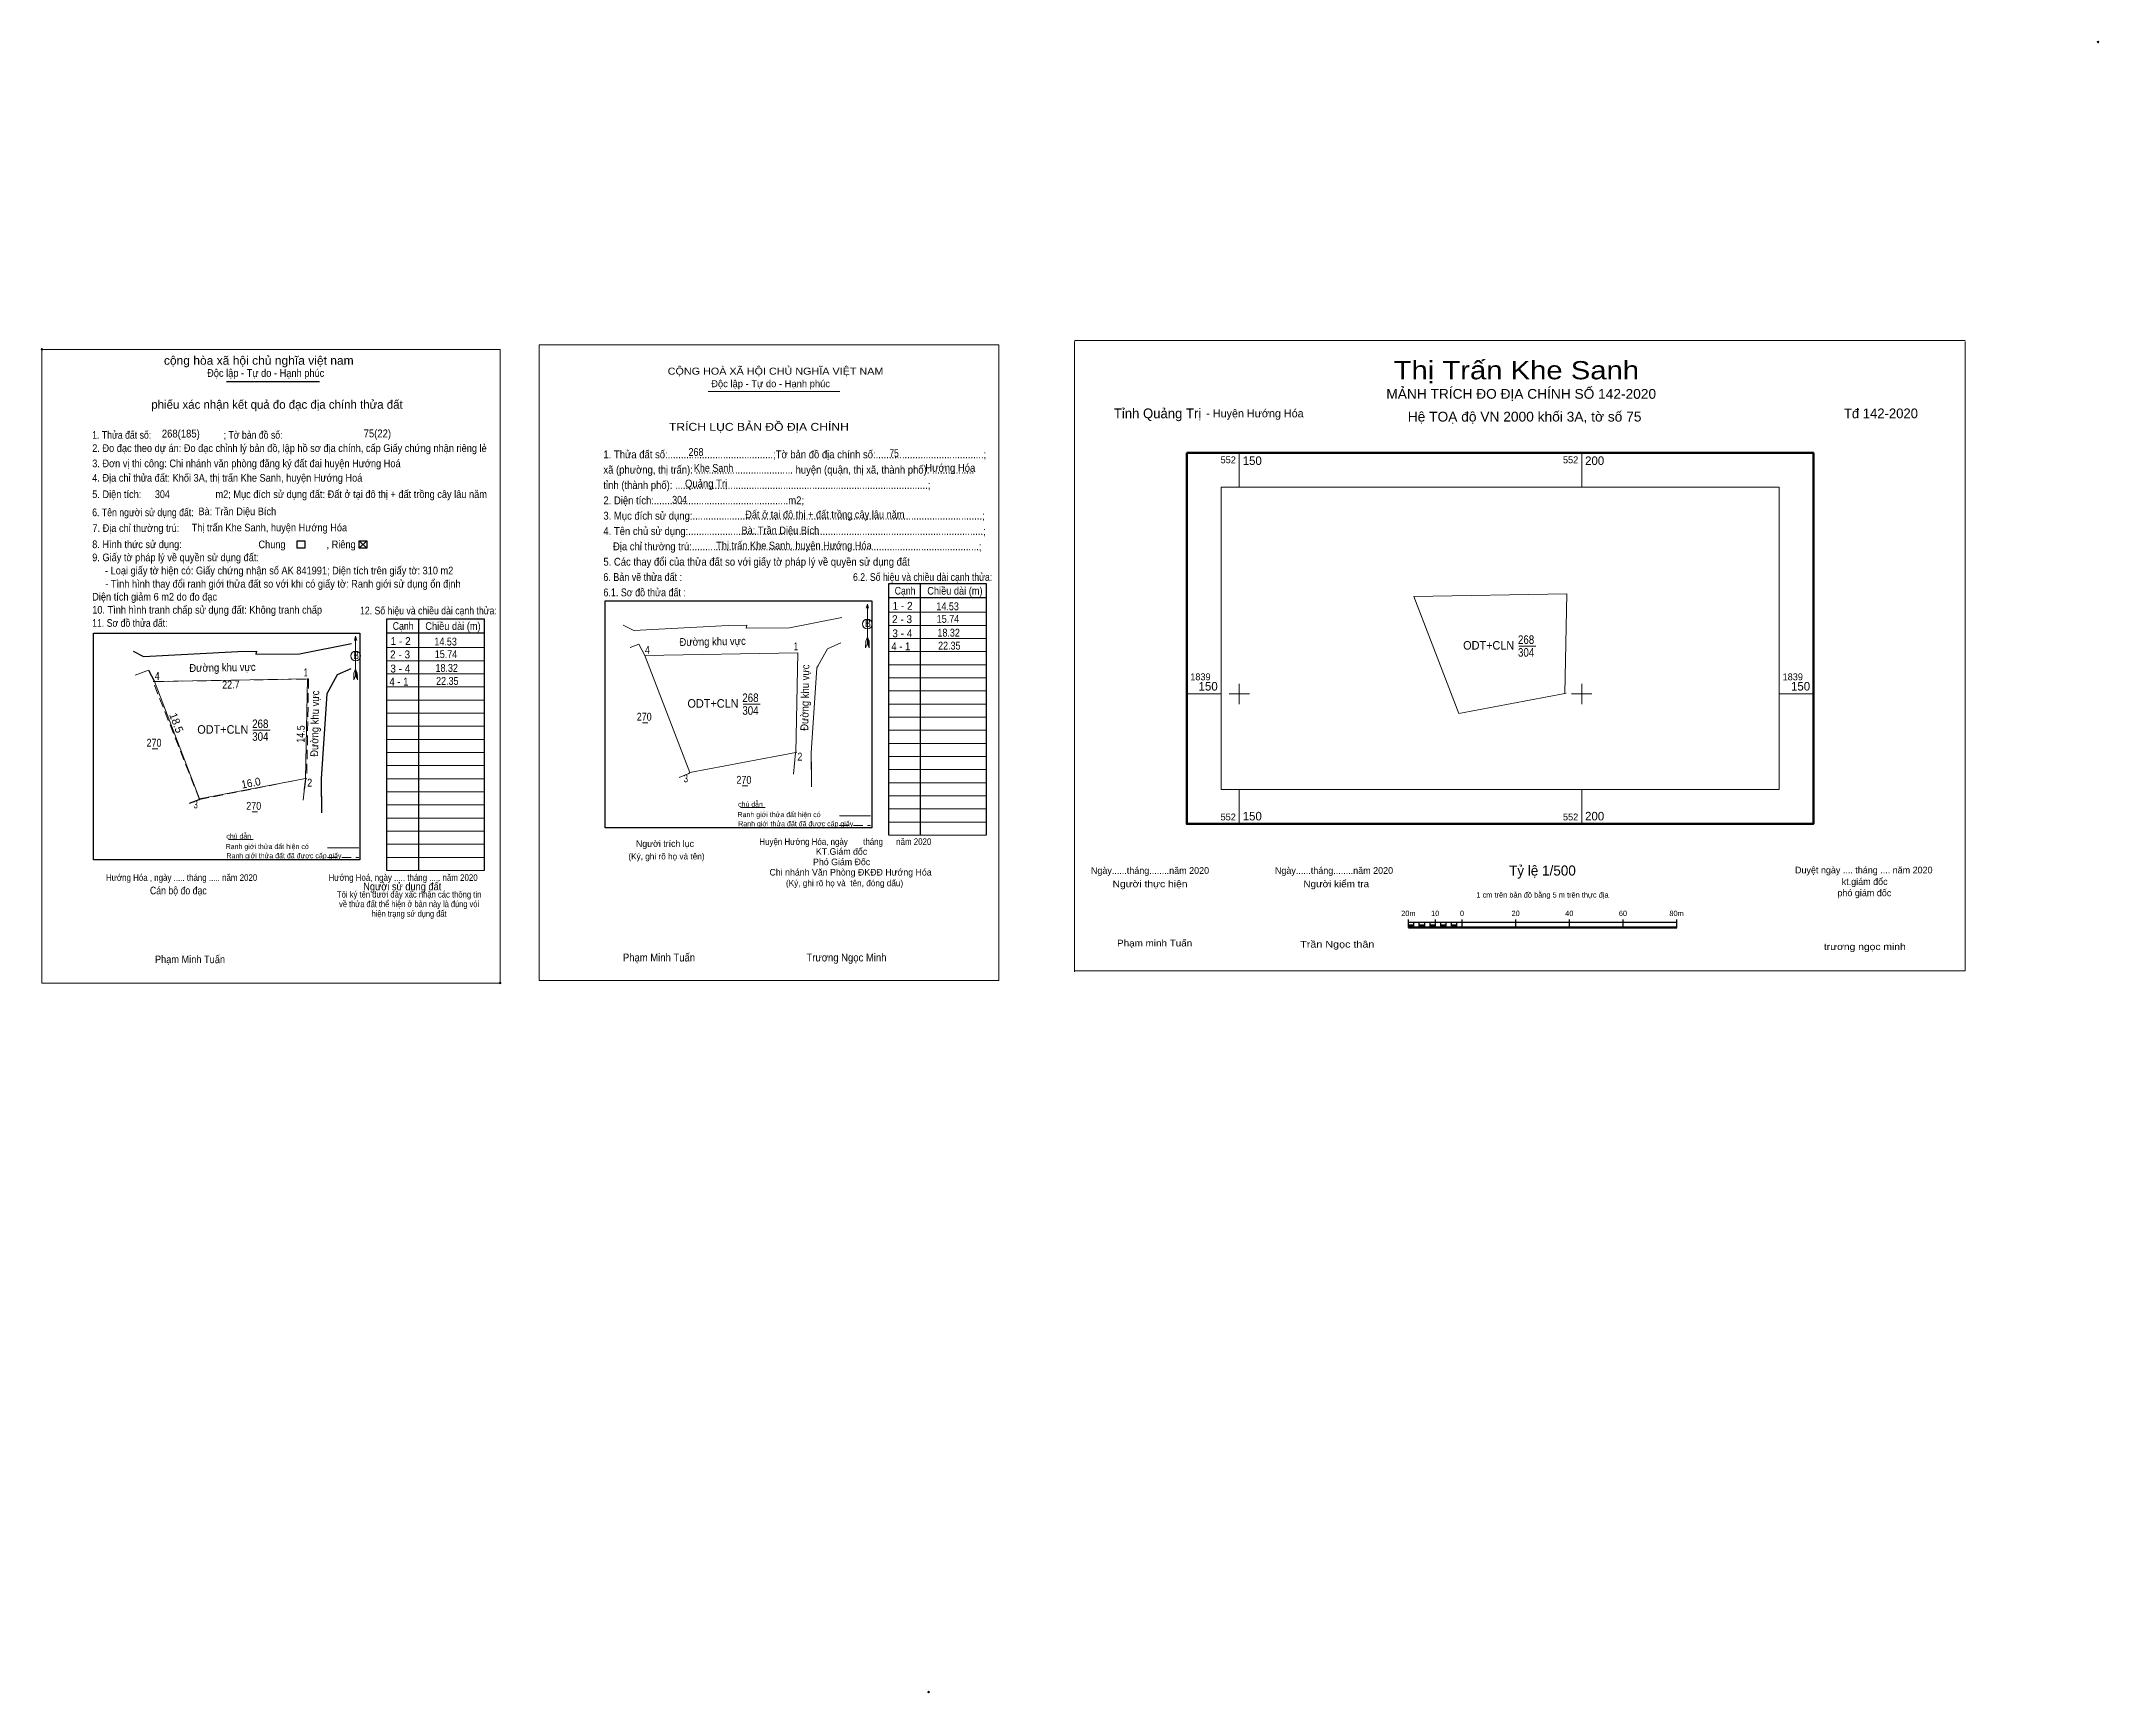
# Model space of a CAD drawing. Header units: metres. Extents: x 551975 to 552276, y 1839004 to 1839245.
import ezdxf
from ezdxf.enums import TextEntityAlignment as Align

# ---------------------------------------------------------------- set-up
doc = ezdxf.new("R2010")
doc.units = ezdxf.units.M
doc.header["$LTSCALE"] = 0.46
doc.header["$PDMODE"] = 32
doc.header["$PDSIZE"] = 0.23
doc.linetypes.add('MEDIUM_DASHED', pattern=[4.5, 3, -1.5])
for name, color, linetype, lineweight in [('1', 7, 'Continuous', 13), ('10', 7, 'Continuous', 13), ('17', 7, 'Continuous', 13), ('2', 7, 'Continuous', 25), ('23', 7, 'Continuous', 13), ('30', 7, 'Continuous', 13), ('50', 7, 'Continuous', 25), ('6', 7, 'Continuous', 13), ('63', 7, 'Continuous', 13), ('9', 7, 'Continuous', 13)]:
    doc.layers.add(name, color=color, linetype=linetype, lineweight=lineweight)
for name, color, linetype in [('13', 7, 'Continuous'), ('36', 7, 'Continuous'), ('48', 7, 'Continuous'), ('52', 7, 'Continuous')]:
    doc.layers.add(name, color=color, linetype=linetype)

msp = doc.modelspace()

# ---------------------------------------------------------------- hatches: boundary and pattern name
at = {"layer": '2'}
for points in [[(552174.72, 1839115.9), (552175.51, 1839115.9), (552175.51, 1839116.3), (552174.72, 1839116.3)], [(552176.29, 1839115.9), (552177.08, 1839115.9), (552177.08, 1839116.3), (552176.29, 1839116.3)], [(552177.86, 1839115.9), (552178.64, 1839115.9), (552178.64, 1839116.3), (552177.86, 1839116.3)], [(552179.43, 1839115.9), (552180.21, 1839115.9), (552180.21, 1839116.3), (552179.43, 1839116.3)], [(552180.99, 1839115.9), (552181.78, 1839115.9), (552181.78, 1839116.3), (552180.99, 1839116.3)]]:
    msp.add_hatch(color=256, dxfattribs=at).paths.add_polyline_path(points)

# ---------------------------------------------------------------- linework, layer by layer
at = {"layer": '1'}
for p, q in [((552021.46, 1839172.36), (552022.61, 1839171.29)), ((552021.46, 1839171.29), (552022.61, 1839172.36)), ((552095.69, 1839163.12), (552095.69, 1839157.33)), ((552098.82, 1839161.93), (552113.02, 1839161.93)), ((552020.96, 1839158.44), (552020.96, 1839152.65)), ((552095.69, 1839158.29), (552095.45, 1839157.7)), ((552095.69, 1839158.29), (552095.94, 1839157.7)), ((552095.69, 1839158.2), (552095.94, 1839157.61)), ((552095.69, 1839158.12), (552095.94, 1839157.53)), ((552098.82, 1839160.02), (552113.02, 1839160.02)), ((552098.82, 1839158.1), (552113.02, 1839158.1)), ((552025.52, 1839156.78), (552039.72, 1839156.78)), ((552095.69, 1839158.04), (552095.94, 1839157.44)), ((552095.69, 1839157.95), (552095.94, 1839157.36)), ((552095.69, 1839157.87), (552095.94, 1839157.27)), ((552095.69, 1839157.79), (552095.94, 1839157.18)), ((552095.69, 1839157.7), (552095.95, 1839157.1)), ((552095.69, 1839157.62), (552095.95, 1839157.01)), ((552095.69, 1839157.54), (552095.95, 1839156.92)), ((552095.69, 1839157.45), (552095.95, 1839156.84)), ((552095.69, 1839157.33), (552095.95, 1839156.74)), ((552095.95, 1839156.74), (552095.94, 1839157.7)), ((552098.82, 1839156.19), (552113.02, 1839156.19)), ((552020.96, 1839153.61), (552020.72, 1839153.02)), ((552020.96, 1839153.61), (552021.2, 1839153.02)), ((552020.96, 1839153.53), (552021.2, 1839152.93)), ((552020.96, 1839153.44), (552021.2, 1839152.85)), ((552020.96, 1839153.36), (552021.21, 1839152.76)), ((552020.96, 1839153.27), (552021.21, 1839152.68)), ((552020.96, 1839153.19), (552021.21, 1839152.59)), ((552020.96, 1839153.11), (552021.21, 1839152.5)), ((552020.96, 1839153.03), (552021.21, 1839152.42)), ((552020.96, 1839152.94), (552021.21, 1839152.33)), ((552020.96, 1839152.86), (552021.21, 1839152.25)), ((552020.96, 1839152.78), (552021.21, 1839152.16)), ((552020.96, 1839152.65), (552021.21, 1839152.06)), ((552021.21, 1839152.06), (552021.2, 1839153.02)), ((552025.52, 1839154.86), (552039.72, 1839154.86)), ((552025.52, 1839152.95), (552039.72, 1839152.95)), ((552098.82, 1839154.27), (552113.02, 1839154.27)), ((552098.82, 1839152.36), (552113.02, 1839152.36)), ((552025.52, 1839151.03), (552039.72, 1839151.03)), ((552025.52, 1839149.11), (552039.72, 1839149.11)), ((552098.82, 1839150.44), (552113.02, 1839150.44)), ((552025.52, 1839147.2), (552039.72, 1839147.2)), ((552098.82, 1839148.53), (552113.02, 1839148.53)), ((552098.82, 1839146.61), (552113.02, 1839146.61)), ((552025.52, 1839145.28), (552039.72, 1839145.28)), ((552025.52, 1839143.37), (552039.72, 1839143.37)), ((552098.82, 1839144.7), (552113.02, 1839144.7)), ((552025.52, 1839141.45), (552039.72, 1839141.45)), ((552098.82, 1839142.78), (552113.02, 1839142.78)), ((552098.82, 1839140.87), (552113.02, 1839140.87)), ((552025.52, 1839139.54), (552039.72, 1839139.54)), ((552025.52, 1839137.62), (552039.72, 1839137.62)), ((552098.82, 1839138.95), (552113.02, 1839138.95)), ((552098.82, 1839137.04), (552113.02, 1839137.04)), ((552025.52, 1839135.71), (552039.72, 1839135.71)), ((552098.82, 1839135.12), (552113.02, 1839135.12)), ((552025.52, 1839133.79), (552039.72, 1839133.79)), ((552025.52, 1839131.88), (552039.72, 1839131.88)), ((552098.82, 1839133.21), (552113.02, 1839133.21)), ((552098.82, 1839131.29), (552113.02, 1839131.29)), ((552025.52, 1839129.96), (552039.72, 1839129.96)), ((552025.52, 1839128.05), (552039.72, 1839128.05)), ((552098.82, 1839129.38), (552113.02, 1839129.38)), ((552025.52, 1839126.13), (552039.72, 1839126.13)), ((552025.52, 1839124.22), (552039.72, 1839124.22))]:
    msp.add_line(p, q, dxfattribs=at)
at = {"layer": '1', "lineweight": 25}
for p, q in [((552098.82, 1839164.07), (552113.02, 1839164.07)), ((552103.41, 1839166.15), (552103.41, 1839129.38)), ((552025.52, 1839158.91), (552039.72, 1839158.91)), ((552030.12, 1839160.99), (552030.12, 1839124.22))]:
    msp.add_line(p, q, dxfattribs=at)
for points in [[(552098.82, 1839129.38), (552098.82, 1839166.15), (552113.02, 1839166.15), (552113.02, 1839129.38)], [(552025.52, 1839124.22), (552025.52, 1839160.99), (552039.72, 1839160.99), (552039.72, 1839124.22)]]:
    msp.add_lwpolyline(points, dxfattribs=at)
for points in [[(552057.42, 1839163.58), (552096.32, 1839163.58), (552096.32, 1839130.44), (552057.42, 1839130.44)], [(551982.68, 1839158.9), (552021.58, 1839158.9), (552021.58, 1839125.77), (551982.68, 1839125.77)]]:
    msp.add_lwpolyline(points, close=True, dxfattribs=at)
at = {"layer": '1'}
for points in [[(552095.86, 1839162.51), (552095.69, 1839163.12), (552095.53, 1839162.51)], [(552021.12, 1839157.83), (552020.96, 1839158.44), (552020.79, 1839157.83)], [(552095.69, 1839157.33), (552095.44, 1839156.74), (552095.45, 1839157.7)], [(552020.96, 1839152.65), (552020.7, 1839152.06), (552020.72, 1839153.02)]]:
    msp.add_lwpolyline(points, dxfattribs=at)
for centre in [(552095.695, 1839160.227), (552020.959, 1839155.549)]:
    msp.add_circle(centre, 0.707, dxfattribs=at)
for p in [(551975.15, 1839200.33), (552042.07, 1839107.77)]:
    msp.add_point(p, dxfattribs=at)
at = {"layer": '10'}
for p, q in [((552062.31, 1839157.26), (552063.17, 1839155.61)), ((552085.22, 1839141.47), (552085.4, 1839141.5))]:
    msp.add_line(p, q, dxfattribs=at)
at = {"layer": '10', "lineweight": 25}
msp.add_line((551990.73, 1839153.46), (551991.59, 1839151.8), dxfattribs=at)
at = {"layer": '10', "linetype": 'MEDIUM_DASHED'}
for p, q in [((551991.59, 1839151.8), (552013.93, 1839152.19)), ((551998.16, 1839134.59), (551991.37, 1839151.8)), ((552197.53, 1839150.09), (552197.72, 1839150.13)), ((551998.16, 1839134.59), (552013.63, 1839137.66)), ((552013.63, 1839137.66), (552013.82, 1839137.7))]:
    msp.add_line(p, q, dxfattribs=at)
at = {"layer": '10'}
for points in [[(552197.83, 1839164.63), (552197.53, 1839150.09), (552182.07, 1839147.14), (552175.49, 1839164.23)], [(552085.52, 1839156), (552085.22, 1839141.47), (552069.75, 1839138.51), (552063.17, 1839155.61)], [(552013.93, 1839152.19), (552013.63, 1839137.66), (551998.17, 1839134.7), (551991.59, 1839151.8)]]:
    msp.add_lwpolyline(points, close=True, dxfattribs=at)
at = {"layer": '10', "linetype": 'MEDIUM_DASHED'}
msp.add_lwpolyline([(551991.37, 1839151.8), (551991.59, 1839151.8), (552013.93, 1839152.19), (552014.08, 1839152.19), (552013.82, 1839137.7)], dxfattribs=at)
at = {"layer": '17'}
for p, q in [((552077.15, 1839133.42), (552080.75, 1839133.42)), ((552002.41, 1839128.74), (552006.01, 1839128.74))]:
    msp.add_line(p, q, dxfattribs=at)
at = {"layer": '2', "lineweight": 13}
msp.add_line((552125.98, 1839201.64), (552255.99, 1839201.64), dxfattribs=at)
at = {"layer": '2'}
for p, q in [((552002.11, 1839195.66), (552015.7, 1839195.66)), ((552174.72, 1839115.9), (552174.72, 1839117.08)), ((552174.72, 1839116.69), (552213.9, 1839116.69)), ((552175.51, 1839115.9), (552175.51, 1839116.69)), ((552176.29, 1839115.9), (552176.29, 1839116.69)), ((552177.08, 1839115.9), (552177.08, 1839116.69)), ((552177.86, 1839115.9), (552177.86, 1839116.69)), ((552178.64, 1839115.9), (552178.64, 1839117.08)), ((552179.43, 1839115.9), (552179.43, 1839116.69)), ((552180.21, 1839115.9), (552180.21, 1839116.69)), ((552180.99, 1839115.9), (552180.99, 1839116.69)), ((552181.78, 1839115.9), (552181.78, 1839116.69)), ((552182.56, 1839115.9), (552182.56, 1839117.08)), ((552190.39, 1839115.9), (552190.39, 1839117.08)), ((552198.23, 1839115.9), (552198.23, 1839117.08)), ((552206.06, 1839115.9), (552206.06, 1839117.08)), ((552213.9, 1839115.9), (552213.9, 1839117.08))]:
    msp.add_line(p, q, dxfattribs=at)
at = {"layer": '2', "lineweight": 53}
msp.add_line((552174.72, 1839115.9), (552213.9, 1839115.9), dxfattribs=at)
at = {"layer": '2', "lineweight": 13}
for points in [[(551975.15, 1839200.33), (552042.07, 1839200.33), (552042.07, 1839107.77), (551975.15, 1839107.77)], [(552047.76, 1839201), (552114.87, 1839201), (552114.87, 1839108.17), (552047.76, 1839108.17)], [(552174.72, 1839115.9), (552175.51, 1839115.9), (552175.51, 1839116.3), (552174.72, 1839116.3)], [(552176.29, 1839115.9), (552177.08, 1839115.9), (552177.08, 1839116.3), (552176.29, 1839116.3)], [(552177.86, 1839115.9), (552178.64, 1839115.9), (552178.64, 1839116.3), (552177.86, 1839116.3)], [(552179.43, 1839115.9), (552180.21, 1839115.9), (552180.21, 1839116.3), (552179.43, 1839116.3)], [(552180.99, 1839115.9), (552181.78, 1839115.9), (552181.78, 1839116.3), (552180.99, 1839116.3)]]:
    msp.add_lwpolyline(points, close=True, dxfattribs=at)
for points in [[(552125.94, 1839109.4), (552125.94, 1839201.33), (552125.98, 1839201.64)], [(552255.99, 1839201.5), (552255.99, 1839109.57), (552125.98, 1839109.57)]]:
    msp.add_lwpolyline(points, dxfattribs=at)
at = {"layer": '23'}
for p, q in [((552061.03, 1839156.8), (552062.31, 1839157.26)), ((552085.22, 1839141.47), (552085.52, 1839156)), ((551988.75, 1839152.74), (551990.73, 1839153.46)), ((552013.63, 1839137.66), (552013.93, 1839152.19)), ((552084.88, 1839138.3), (552085.21, 1839141.39)), ((552085.21, 1839141.39), (552085.05, 1839139.85)), ((552085.22, 1839141.47), (552085.21, 1839141.39)), ((552013.3, 1839134.49), (552013.63, 1839137.59))]:
    msp.add_line(p, q, dxfattribs=at)
at = {"layer": '23', "lineweight": 25}
for p, q in [((552013.63, 1839137.59), (552013.46, 1839136.04)), ((552013.63, 1839137.66), (552013.63, 1839137.59))]:
    msp.add_line(p, q, dxfattribs=at)
at = {"layer": '23'}
for points in [[(552060.04, 1839160.04), (552061.58, 1839159.26), (552075.34, 1839160.02), (552078.08, 1839160.03), (552077.97, 1839159.61), (552084.32, 1839159.68), (552091.94, 1839161.19)], [(552091.82, 1839157.48), (552089.85, 1839156.6), (552088.32, 1839153.8), (552087.5, 1839141.4), (552087.55, 1839136.44)], [(552087.53, 1839138.8), (552087.5, 1839141.4), (552088.32, 1839153.8), (552088.53, 1839154.19)], [(552015.95, 1839134.99), (552015.92, 1839137.6), (552016.74, 1839150), (552016.95, 1839150.38)], [(552069.75, 1839138.51), (552069.63, 1839138.36), (552068.21, 1839137.82)]]:
    msp.add_lwpolyline(points, dxfattribs=at)
at = {"layer": '23', "lineweight": 25}
for points in [[(551988.46, 1839156.24), (551990, 1839155.46), (552003.76, 1839156.22), (552006.5, 1839156.23), (552006.39, 1839155.81), (552012.74, 1839155.88), (552020.36, 1839157.39)], [(552020.24, 1839153.68), (552018.27, 1839152.8), (552016.74, 1839150), (552015.92, 1839137.6), (552015.97, 1839132.64)], [(551998.17, 1839134.7), (551998.05, 1839134.56), (551996.63, 1839134.02)]]:
    msp.add_lwpolyline(points, dxfattribs=at)
at = {"layer": '30'}
msp.add_line((552072.45, 1839194.17), (552091.65, 1839194.17), dxfattribs=at)
at = {"layer": '50'}
for points in [[(552012.41, 1839172.36), (552013.56, 1839172.36), (552013.56, 1839171.29), (552012.41, 1839171.29)], [(552021.46, 1839172.36), (552022.61, 1839172.36), (552022.61, 1839171.29), (552021.46, 1839171.29)]]:
    msp.add_lwpolyline(points, close=True, dxfattribs=at)
at = {"layer": '6'}
for p, q in [((552091.6, 1839132.2), (552096.15, 1839132.2)), ((552016.86, 1839127.52), (552021.41, 1839127.52))]:
    msp.add_line(p, q, dxfattribs=at)
at = {"layer": '6', "linetype": 'MEDIUM_DASHED'}
for p, q in [((552091.59, 1839130.8), (552096.17, 1839130.8)), ((552016.85, 1839126.12), (552021.44, 1839126.12))]:
    msp.add_line(p, q, dxfattribs=at)
at = {"layer": '63'}
for p, q in [((552150, 1839185.2), (552150, 1839180.2)), ((552200, 1839185.2), (552200, 1839180.2)), ((552142.34, 1839150), (552147.34, 1839150)), ((552148.5, 1839150), (552151.5, 1839150)), ((552150, 1839151.5), (552150, 1839148.5)), ((552198.5, 1839150), (552201.5, 1839150)), ((552200, 1839151.5), (552200, 1839148.5)), ((552228.84, 1839150), (552233.84, 1839150)), ((552150, 1839136.03), (552150, 1839131.03)), ((552200, 1839136.03), (552200, 1839131.03))]:
    msp.add_line(p, q, dxfattribs=at)
at = {"layer": '63', "lineweight": 53}
msp.add_lwpolyline([(552142.34, 1839185.2), (552233.84, 1839185.2), (552233.84, 1839131.03), (552142.34, 1839131.03)], close=True, dxfattribs=at)
at = {"layer": '63'}
msp.add_lwpolyline([(552147.34, 1839180.2), (552228.84, 1839180.2), (552228.84, 1839136.03), (552147.34, 1839136.03)], close=True, dxfattribs=at)
for p in [(552275.41, 1839245.24), (552104.64, 1839004.21)]:
    msp.add_point(p, dxfattribs=at)
at = {"layer": '9'}
for p, q in [((552190.82, 1839157), (552193.31, 1839157)), ((552077.55, 1839148.51), (552080.04, 1839148.51)), ((552005.97, 1839144.7), (552008.46, 1839144.7)), ((552062.86, 1839145.8), (552063.65, 1839145.8)), ((551991.27, 1839141.99), (551992.07, 1839141.99)), ((552077.42, 1839136.58), (552078.21, 1839136.58)), ((552005.84, 1839132.77), (552006.63, 1839132.77))]:
    msp.add_line(p, q, dxfattribs=at)

# ---------------------------------------------------------------- texts
at = {"layer": '1'}
for s, width, p in [('1. Thửa đất số:                              ; Tờ bản đồ số:', 0.85, (551982.49, 1839187.28)), ('2. Đo đạc theo dự án: Đo đạc chỉnh lý bản đồ, lập hồ sơ địa chính, cấp Giấy chứng nhận riêng lẻ ', 0.9, (551982.49, 1839185.35)), ('4. Địa chỉ thửa đất: Khối 3A, thị trấn Khe Sanh, huyện Hướng Hoá', 0.9, (551982.49, 1839181.01)), ('3. Đơn vị thi công: Chi nhánh văn phòng đăng ký đất đai huyện Hướng Hoá', 0.9, (551982.49, 1839183.12)), ('5. Diện tích:                             m2; Mục đích sử dụng đất:', 0.9, (551982.49, 1839178.62)), ('Đất ở tại đô thị + đất trồng cây lâu năm', 0.9, (552016.87, 1839178.62)), ('6. Tên người sử dụng đất:', 0.85, (551982.49, 1839175.97)), ('Bà: Trần Diệu Bích', 0.9, (551998, 1839176.11)), ('Đất ở tại đô thị + đất trồng cây lâu năm', 0.9, (552077.85, 1839175.66)), ('7. Địa chỉ thường trú:', 0.9, (551982.52, 1839173.67)), ('Thị trấn Khe Sanh, huyện Hướng Hóa', 0.9, (551997.01, 1839173.75)), ('Bà: Trần Diệu Bích', 0.9, (552077.3, 1839173.34)), ('9. Giấy tờ pháp lý về quyền sử dụng đất:', 0.9, (551982.49, 1839169.39)), ('Chung                , Riêng', 0.9, (552006.77, 1839171.29)), ('Thị trấn Khe Sanh, huyện Hướng Hóa', 0.9, (552073.61, 1839171.13)), ('     - Loại giấy tờ hiện có: Giấy chứng nhận số AK 841991; Diện tích trên giấy tờ: 310 m2', 0.9, (551982.49, 1839167.47)), ('6.2. Số hiệu và chiều dài cạnh thửa:', 0.85, (552093.59, 1839166.52)), ('Diện tích giảm 6 m2 do đo đạc', 0.9, (551982.49, 1839163.64)), ('Cạnh', 0.85, (552099.68, 1839164.52)), ('Chiều dài (m)', 0.9, (552104.44, 1839164.51)), ('10. Tình hình tranh chấp sử dụng đất: Không tranh chấp', 0.9, (551982.49, 1839161.73)), ('12. Số hiệu và chiều dài cạnh thửa:', 0.85, (552021.6, 1839161.62)), ('11. Sơ đồ thửa đất:', 0.85, (551982.49, 1839159.81)), ('Cạnh', 0.85, (552026.38, 1839159.37)), ('Chiều dài (m)', 0.9, (552031.14, 1839159.36)), ('B', 0.85, (552095.34, 1839159.76)), ('B', 0.85, (552020.6, 1839155.09)), ('Phạm Minh Tuấn', 0.9, (551991.65, 1839110.68))]:
    msp.add_text(s, height=1.117, dxfattribs=dict(at, width=width)).set_placement(p)
at = {"layer": '10'}
for s, width, p in [('268', 0.85, (552069.57, 1839184.77)), ('75', 0.8, (552098.91, 1839184.59)), ('Khe Sanh', 0.85, (552070.36, 1839182.43)), ('Hướng Hóa', 0.9, (552104.15, 1839182.45)), ('Quảng Trị', 0.9, (552069.06, 1839180.16)), ('304', 0.85, (552067.18, 1839177.78))]:
    msp.add_text(s, height=1.15, dxfattribs=dict(at, width=width)).set_placement(p)
at = {"layer": '10', "width": 0.9}
for s, height, p in [('Huyện Hướng Hóa, ngày       tháng      năm 2020', 0.9602, (552092.48, 1839127.95)), ('Phạm Minh Tuấn', 1.15, (552065.26, 1839110.93)), ('Trương Ngọc Minh', 1.15, (552092.64, 1839110.93))]:
    msp.add_text(s, height=height, dxfattribs=at).set_placement(p, align=Align.CENTER)
at = {"layer": '13'}
for s, width, p in [('268', 0.85, (552191.885, 1839157.31)), ('ODT+CLN', 0.95, (552186.42, 1839156.48)), ('304', 0.85, (552191.89, 1839155.45)), ('ODT+CLN', 0.95, (552073.145, 1839147.99)), ('268', 0.85, (552078.615, 1839148.82)), ('268', 0.85, (552007.035, 1839145.02)), ('304', 0.85, (552078.615, 1839146.96)), ('ODT+CLN', 0.95, (552001.565, 1839144.19)), ('304', 0.85, (552007.04, 1839143.16))]:
    msp.add_text(s, height=1.25, dxfattribs=dict(at, width=width)).set_placement(p, align=Align.CENTER)
at = {"layer": '2'}
for s, height, width, p in [('cộng hòa xã hội chủ nghĩa việt nam', 1.25, 1.05, (551992.96, 1839198.09)), ('Độc lập - Tự do - Hạnh phúc', 1.122, 0.9, (551999.27, 1839196.32)), ('     - Tình hình thay đổi ranh giới thửa đất so với khi có giấy tờ: Ranh giới sử dụng ổn định', 1.122, 0.9, (551982.52, 1839165.53)), ('Hướng Hóa , ngày ..... tháng ..... năm 2020', 0.961, 0.9, (551984.49, 1839122.7)), ('Hướng Hoá, ngày ..... tháng ..... năm 2020', 0.961, 0.9, (552017, 1839122.7)), ('Người sử dụng đất', 1.122, 0.9, (552022.07, 1839121.32)), ('Cán bộ đo đạc', 1.122, 0.85, (551990.92, 1839120.73))]:
    msp.add_text(s, height=height, dxfattribs=dict(at, width=width)).set_placement(p)
for s, height, width, p in [('Thị Trấn Khe Sanh', 2.661, 1.2, (552190.46, 1839195.96)), ('MẢNH TRÍCH ĐO ĐỊA CHÍNH SỐ 142-2020', 1.426, 1.05, (552191.17, 1839193.12)), ('Hệ TOẠ độ VN 2000 khối 3A, tờ số 75 ', 1.43, 1.05, (552191.945, 1839189.79)), ('Người thực hiện', 0.9793, 1.15, (552136.965, 1839121.77)), ('Người kiểm tra', 0.9793, 1.1, (552164.165, 1839121.77)), ('Tôi ký tên dưới đây xác nhận các thông tin', 0.927, 0.9, (552028.77, 1839120.26)), ('về thửa đất thể hiện ở bản này là đúng vói', 0.927, 0.85, (552028.765, 1839118.86)), ('hiện trạng sử dụng đất', 0.927, 0.85, (552028.765, 1839117.45)), ('20m', 0.7833, 0.95, (552174.69, 1839117.56)), ('10', 0.7833, 0.95, (552178.61, 1839117.56)), ('0', 0.783, 0.9, (552182.525, 1839117.56)), ('20', 0.7833, 0.95, (552190.36, 1839117.56)), ('40', 0.7833, 0.95, (552198.2, 1839117.56)), ('60', 0.7833, 0.95, (552206.03, 1839117.56)), ('80m', 0.7833, 0.95, (552213.86, 1839117.56)), ('Phạm minh Tuấn', 0.9793, 1.1, (552137.64, 1839113.12)), ('Trần Ngọc thân', 0.9793, 1.2, (552164.31, 1839112.95)), ('trương ngọc minh', 0.9793, 1.15, (552241.35, 1839112.6))]:
    msp.add_text(s, height=height, dxfattribs=dict(at, width=width)).set_placement(p, align=Align.CENTER)
for s, height, p in [('phiếu xác nhận kết quả đo đạc địa chính thửa đất', 1.25, (552009.48, 1839191.66)), ('Tỷ lệ 1/500', 1.473, (552194.275, 1839123.47)), ('Ngày......tháng........năm 2020', 0.9793, (552136.96, 1839123.72)), ('Ngày......tháng........năm 2020', 0.9793, (552163.83, 1839123.72)), ('Duyệt ngày .... tháng .... năm 2020', 0.9793, (552241.2, 1839123.79)), ('kt.giám đốc', 0.9793, (552241.325, 1839122.1)), ('1 cm trên bản đồ bằng 5 m trên thực địa', 0.7833, (552194.28, 1839120.26)), ('phó giám đốc', 0.9793, (552241.28, 1839120.46))]:
    msp.add_text(s, height=height, dxfattribs=at).set_placement(p, align=Align.CENTER)
for s, height, p in [('Tỉnh Quảng Trị ', 1.43, (552131.69, 1839190.27)), ('- Huyện Hướng Hóa', 1.175, (552145.18, 1839190.4))]:
    msp.add_text(s, height=height, dxfattribs=at).set_placement(p)
msp.add_text(' Tđ 142-2020', height=1.426, dxfattribs=at).set_placement((552249.11, 1839190.27), align=Align.RIGHT)
at = {"layer": '23'}
for s, rotation, width, p in [('Đường khu vực', 1.003, 0.9, (552073.1, 1839157.091)), ('Đường khu vực', 1.003, 0.9, (552001.515, 1839153.291)), ('Đường khu vực', 88.99, 0.9, (552087.141, 1839149.45)), ('22.7', 1.003, 0.85, (552002.75, 1839150.793)), ('Đường khu vực', 88.99, 0.9, (552015.561, 1839145.645)), ('14.5', 88.814, 0.85, (552013.517, 1839144.138)), ('16.0', 10.831, 0.95, (552005.777, 1839136.435))]:
    msp.add_text(s, height=1.15, rotation=rotation, dxfattribs=dict(at, width=width)).set_placement(p, align=Align.CENTER)
msp.add_text('18.5', height=1.15, rotation=291.045, dxfattribs=at).set_placement((551994.248, 1839145.572), align=Align.CENTER)
at = {"layer": '30'}
for s, height, width, p in [('CỘNG HOÀ XÃ HỘI CHỦ NGHĨA VIỆT NAM', 1.024, 1.15, (552066.53, 1839196.64)), ('TRÍCH LỤC BẢN ĐỒ ĐỊA CHÍNH', 1.152, 1.15, (552066.71, 1839188.44)), ('1. Thửa đất số:........................................;Tờ bản đồ địa chính số:.........................................;', 1.15, 0.9, (552057.14, 1839184.42)), ('xã (phường, thị trấn): ..................................... huyện (quận, thị xã, thành phố): ................', 1.15, 0.9, (552057.14, 1839182.19)), ('tỉnh (thành phố): ................................................................................................;', 1.15, 0.9, (552057.14, 1839179.94)), ('3. Mục đích sử dụng:..............................................................................................................;', 1.15, 0.9, (552057.14, 1839175.46)), ('2. Diện tích:...................................................m2;', 1.15, 0.9, (552057.14, 1839177.7)), ('4. Tên chủ sử dụng:................................................................................................................;', 1.15, 0.9, (552057.14, 1839173.22)), ('5. Các thay đổi của thửa đất so với giấy tờ pháp lý về quyền sử dụng đất', 1.15, 0.9, (552057.14, 1839168.74)), ('Địa chỉ thường trú:.............................................................................................................;', 1.15, 0.9, (552058.54, 1839170.98)), ('6. Bản vẽ thửa đất :', 1.15, 0.85, (552057.14, 1839166.5)), ('6.1. Sơ đồ thửa đất :', 1.15, 0.85, (552057.14, 1839164.26))]:
    msp.add_text(s, height=height, dxfattribs=dict(at, width=width)).set_placement(p)
msp.add_text('Độc lập - Tự do - Hạnh phúc', height=1.024, dxfattribs=at).set_placement((552072.88, 1839194.81))
for s, height, p in [('Người trích lục', 0.9602, (552066.135, 1839127.66)), ('(Ký, ghi rõ họ và tên)', 0.8962, (552066.35, 1839125.83)), ('Phó Giám Đốc', 0.9602, (552091.93, 1839124.99)), ('KT.Giám đốc', 0.9602, (552091.92, 1839126.51)), ('Chi nhánh Văn Phòng ĐKĐĐ Hướng Hóa', 0.9602, (552093.235, 1839123.48)), ('(Ký, ghi rõ họ và  tên, đóng dấu)', 0.8962, (552092.36, 1839121.92))]:
    msp.add_text(s, height=height, dxfattribs=at).set_placement(p, align=Align.CENTER)
at = {"layer": '36', "width": 0.85}
for p in [(552063.1, 1839146.1), (551991.52, 1839142.3), (552077.66, 1839136.88), (552006.08, 1839133.08)]:
    msp.add_text('270', height=1.15, dxfattribs=at).set_placement(p, align=Align.CENTER)
at = {"layer": '48', "width": 0.9}
msp.add_text('8. Hình thức sử dụng:', height=1.117, dxfattribs=at).set_placement((551982.49, 1839171.3))
at = {"layer": '52'}
for s, width, p in [('2 - 3', 0.95, (552100.755, 1839160.35)), ('1 - 2', 0.95, (552100.835, 1839162.3)), ('14.53', 0.85, (552107.41, 1839162.23)), ('15.74', 0.85, (552107.46, 1839160.39)), ('1 - 2', 0.95, (552027.535, 1839157.15)), ('14.53', 0.85, (552034.105, 1839157.08)), ('3 - 4', 0.95, (552100.795, 1839158.28)), ('18.32', 0.85, (552107.56, 1839158.38)), ('2 - 3', 0.95, (552027.45, 1839155.2)), ('15.74', 0.85, (552034.155, 1839155.24)), ('4 - 1', 0.9, (552100.58, 1839156.38)), ('22.35', 0.85, (552107.655, 1839156.48)), ('4 - 1', 0.9, (552027.28, 1839151.23)), ('3 - 4', 0.95, (552027.49, 1839153.13)), ('18.32', 0.85, (552034.26, 1839153.23)), ('22.35', 0.85, (552034.35, 1839151.33))]:
    msp.add_text(s, height=1.15, dxfattribs=dict(at, width=width)).set_placement(p, align=Align.CENTER)
at = {"layer": '6'}
for s, height, width, p in [('268(185)', 1.15, 0.9, (551992.66, 1839187.46)), ('75(22)', 1.15, 0.9, (552022.13, 1839187.48)), ('304', 1.15, 0.85, (551991.65, 1839178.61)), ('chú dẫn', 0.7469, 0.85, (552076.82, 1839133.52)), ('Ranh giới thửa đất hiện có ', 0.7469, 0.9, (552076.72, 1839132.01)), ('Ranh giới thửa đất đã được cấp giấy', 0.7469, 0.9, (552076.83, 1839130.67)), ('Ranh giới thửa đất hiện có ', 0.7469, 0.9, (552001.98, 1839127.34)), ('chú dẫn', 0.7469, 0.85, (552002.08, 1839128.85)), ('Ranh giới thửa đất đã được cấp giấy', 0.7469, 0.9, (552002.09, 1839126))]:
    msp.add_text(s, height=height, dxfattribs=dict(at, width=width)).set_placement(p)
at = {"layer": '63'}
for s, height, p in [('552', 1, (552149.5, 1839183.7)), ('552', 1, (552199.5, 1839183.7)), ('150', 1.25, (552146.85, 1839150.5)), ('150', 1.25, (552233.36, 1839150.5)), ('552', 1, (552149.5, 1839131.53)), ('552', 1, (552199.5, 1839131.53))]:
    msp.add_text(s, height=height, dxfattribs=at).set_placement(p, align=Align.RIGHT)
for s, height, p in [('150', 1.25, (552150.5, 1839183.45)), ('200', 1.25, (552200.5, 1839183.45)), ('1839', 1, (552142.84, 1839152)), ('1839', 1, (552229.34, 1839152)), ('150', 1.25, (552150.5, 1839131.53)), ('200', 1.25, (552200.5, 1839131.53))]:
    msp.add_text(s, height=height, dxfattribs=at).set_placement(p)
at = {"layer": '9'}
for s, width, p in [('4', 0.85, (552063.56, 1839155.85)), ('1', 0.7, (552085.255, 1839156.37)), ('4', 0.85, (551991.98, 1839152.05)), ('1', 0.7, (552013.675, 1839152.57)), ('2', 0.85, (552085.83, 1839140.27)), ('2', 0.85, (552014.25, 1839136.47)), ('3', 0.75, (552069.175, 1839137.09)), ('3', 0.75, (551997.595, 1839133.29))]:
    msp.add_text(s, height=1.15, dxfattribs=dict(at, width=width)).set_placement(p, align=Align.CENTER)

doc.saveas('drawing.dxf')
